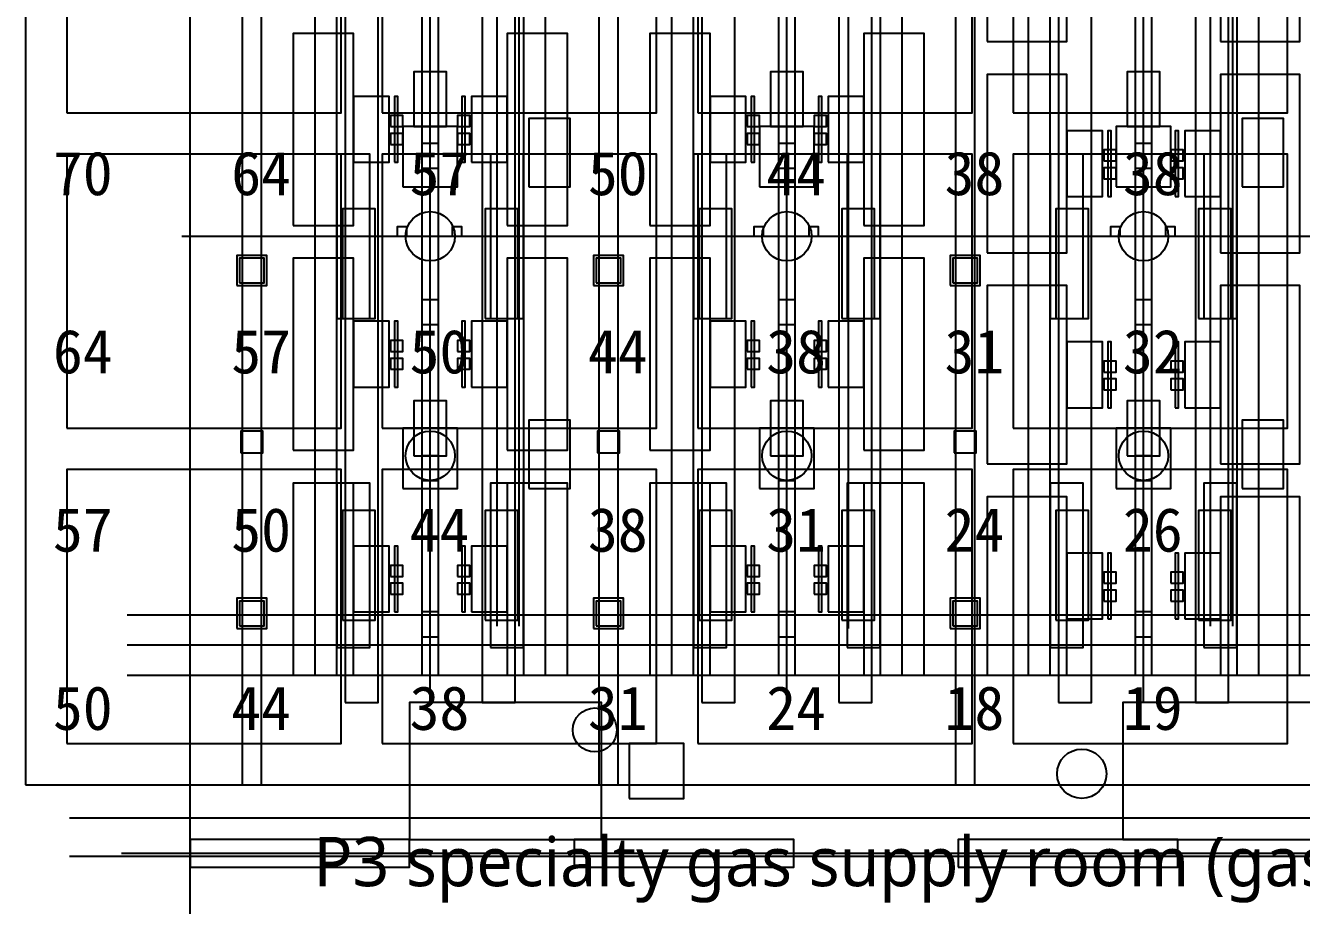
# Model space of a CAD drawing. Header units: metres. Extents: x -1640 to 1560, y -268 to 2338.
# Drawn here: x -280 to -233.49, y 1301.6 to 1333.69 of the extents above; entities that cross this region are included whole.
import ezdxf

# ---------------------------------------------------------------- set-up
doc = ezdxf.new("R2010")
doc.units = ezdxf.units.M
for name, color, linetype in [('1F_CHL', 4, 'Continuous'), ('1F_EHS_EXIT_DOOR_CONCEPT', 3, 'Continuous'), ('1F_EHS_GAS_DETECTOR', 6, 'Continuous'), ('1F_EHS_SAFETY_SHOWER_EYEWASH_CONCEPT', 3, 'Continuous'), ('1F_PUMP', 2, 'Continuous'), ('1F_SCR', 3, 'Continuous'), ('1F_STRUCT_COLUMN', 8, 'Continuous'), ('1F_ZONE', 3, 'Continuous'), ('2F_CSF_LATERAL_RACK_CONCEPT', 9, 'Continuous'), ('2F_EHS_EXIT_DOOR_CONCEPT', 3, 'Continuous'), ('2F_EHS_GAS_DETECTOR', 6, 'Continuous'), ('2F_RFG', 5, 'Continuous'), ('2F_STRUCT_COLUMN', 8, 'Continuous'), ('2F_VMB', 6, 'Continuous'), ('2F_ZONE', 3, 'Continuous'), ('3F_CLEANROOM_OVERHEAD_PIPE_DUCT_CONCEPT', 9, 'Continuous'), ('3F_CVD', 3, 'Continuous'), ('3F_DIFF', 4, 'Continuous'), ('3F_EHS_EGRESS_DIST_M', 2, 'Continuous'), ('3F_EHS_EXIT_DOOR_CONCEPT', 3, 'Continuous'), ('3F_FOUP', 5, 'Continuous'), ('3F_OHT', 9, 'Continuous'), ('3F_OHTV', 1, 'Continuous'), ('3F_STRUCT_COLUMN', 8, 'Continuous'), ('3F_TBAR', 6, 'Continuous'), ('3F_ZONE', 3, 'Continuous'), ('4F_DCC', 3, 'Continuous'), ('4F_FFU', 1, 'Continuous'), ('4F_STRUCT_PLENUM_TRUSS_CONCEPT', 9, 'Continuous'), ('4F_ZONE', 3, 'Continuous'), ('5F_CHL', 4, 'Continuous'), ('5F_EHS_EXIT_DOOR_CONCEPT', 3, 'Continuous'), ('5F_EHS_GAS_DETECTOR', 6, 'Continuous'), ('5F_EHS_SAFETY_SHOWER_EYEWASH_CONCEPT', 3, 'Continuous'), ('5F_PUMP', 2, 'Continuous'), ('5F_SCR', 3, 'Continuous'), ('5F_STRUCT_COLUMN', 8, 'Continuous'), ('5F_ZONE', 3, 'Continuous'), ('6F_CSF_LATERAL_RACK_CONCEPT', 9, 'Continuous'), ('6F_EHS_EXIT_DOOR_CONCEPT', 3, 'Continuous'), ('6F_EHS_GAS_DETECTOR', 6, 'Continuous'), ('6F_RFG', 5, 'Continuous'), ('6F_STRUCT_COLUMN', 8, 'Continuous'), ('6F_VMB', 6, 'Continuous'), ('6F_ZONE', 3, 'Continuous'), ('7F_CLEANROOM_OVERHEAD_PIPE_DUCT_CONCEPT', 9, 'Continuous'), ('7F_CVD', 3, 'Continuous'), ('7F_DIFF', 4, 'Continuous'), ('7F_EHS_EGRESS_DIST_M', 2, 'Continuous'), ('7F_EHS_EXIT_DOOR_CONCEPT', 3, 'Continuous'), ('7F_FOUP', 5, 'Continuous'), ('7F_OHT', 9, 'Continuous'), ('7F_OHTV', 1, 'Continuous'), ('7F_STRUCT_COLUMN', 8, 'Continuous'), ('7F_TBAR', 6, 'Continuous'), ('7F_ZONE', 3, 'Continuous'), ('8F_DCC', 3, 'Continuous'), ('8F_FFU', 1, 'Continuous'), ('8F_STRUCT_PLENUM_TRUSS_CONCEPT', 9, 'Continuous'), ('8F_ZONE', 3, 'Continuous'), ('EHS_GAS_SUPPLY', 3, 'Continuous'), ('EHS_PROCESS_EXHAUST', 1, 'Continuous'), ('EHS_TREATED_EXHAUST', 30, 'Continuous'), ('RF_RSC', 4, 'Continuous'), ('RF_STACK', 2, 'Continuous'), ('UTIL_CHW.R_CONCEPT', 2, 'Continuous'), ('UTIL_CHW.S_CONCEPT', 1, 'Continuous'), ('UTIL_ELEC.LV_CONCEPT', 2, 'Continuous'), ('UTIL_EXH.ACID_CONCEPT', 4, 'Continuous'), ('UTIL_EXH.ALK_CONCEPT', 5, 'Continuous'), ('UTIL_GAS.SPEC_CONCEPT', 3, 'Continuous'), ('UTIL_PCW.R_CONCEPT', 1, 'Continuous'), ('UTIL_PCW.S_CONCEPT', 6, 'Continuous'), ('UTIL_TEXT', 7, 'Continuous'), ('UTIL_WW.AA_CONCEPT', 3, 'Continuous'), ('UTIL_WW.F_CONCEPT', 2, 'Continuous'), ('UTIL_WW.ORG_CONCEPT', 4, 'Continuous')]:
    doc.layers.add(name, color=color, linetype=linetype)
doc.styles.add('KO', font='malgun.ttf')

msp = doc.modelspace()

# ---------------------------------------------------------------- linework, layer by layer
at = {"layer": '1F_CHL'}
for points in [[(-261.65, 1327.8), (-260.15, 1327.8), (-260.15, 1330.3), (-261.65, 1330.3)], [(-235.65, 1327.8), (-234.15, 1327.8), (-234.15, 1330.3), (-235.65, 1330.3)], [(-261.65, 1316.8), (-260.15, 1316.8), (-260.15, 1319.3), (-261.65, 1319.3)], [(-235.65, 1316.8), (-234.15, 1316.8), (-234.15, 1319.3), (-235.65, 1319.3)]]:
    msp.add_lwpolyline(points, close=True, dxfattribs=at)
at = {"layer": '1F_EHS_EXIT_DOOR_CONCEPT'}
msp.add_circle((-241.5, 1306.4), 0.9, dxfattribs=at)
at = {"layer": '1F_EHS_GAS_DETECTOR'}
for centre in [(-265.25, 1318), (-252.25, 1318), (-239.25, 1318)]:
    msp.add_circle(centre, 0.9, dxfattribs=at)
at = {"layer": '1F_EHS_SAFETY_SHOWER_EYEWASH_CONCEPT'}
msp.add_circle((-259.25, 1308), 0.8, dxfattribs=at)
at = {"layer": '1F_PUMP'}
for points in [[(-268.45, 1323), (-267.25, 1323), (-267.25, 1327), (-268.45, 1327)], [(-263.25, 1323), (-262.05, 1323), (-262.05, 1327), (-263.25, 1327)], [(-255.45, 1323), (-254.25, 1323), (-254.25, 1327), (-255.45, 1327)], [(-250.25, 1323), (-249.05, 1323), (-249.05, 1327), (-250.25, 1327)], [(-242.45, 1323), (-241.25, 1323), (-241.25, 1327), (-242.45, 1327)], [(-237.25, 1323), (-236.05, 1323), (-236.05, 1327), (-237.25, 1327)], [(-268.45, 1312), (-267.25, 1312), (-267.25, 1316), (-268.45, 1316)], [(-263.25, 1312), (-262.05, 1312), (-262.05, 1316), (-263.25, 1316)], [(-255.45, 1312), (-254.25, 1312), (-254.25, 1316), (-255.45, 1316)], [(-250.25, 1312), (-249.05, 1312), (-249.05, 1316), (-250.25, 1316)], [(-242.45, 1312), (-241.25, 1312), (-241.25, 1316), (-242.45, 1316)], [(-237.25, 1312), (-236.05, 1312), (-236.05, 1316), (-237.25, 1316)]]:
    msp.add_lwpolyline(points, close=True, dxfattribs=at)
at = {"layer": '1F_SCR'}
for points in [[(-266.25, 1327.8), (-264.25, 1327.8), (-264.25, 1330), (-266.25, 1330)], [(-253.25, 1327.8), (-251.25, 1327.8), (-251.25, 1330), (-253.25, 1330)], [(-240.25, 1327.8), (-238.25, 1327.8), (-238.25, 1330), (-240.25, 1330)], [(-266.25, 1316.8), (-264.25, 1316.8), (-264.25, 1319), (-266.25, 1319)], [(-253.25, 1316.8), (-251.25, 1316.8), (-251.25, 1319), (-253.25, 1319)], [(-240.25, 1316.8), (-238.25, 1316.8), (-238.25, 1319), (-240.25, 1319)]]:
    msp.add_lwpolyline(points, close=True, dxfattribs=at)
at = {"layer": '1F_STRUCT_COLUMN'}
for points in [[(-272.3, 1324.2), (-271.2, 1324.2), (-271.2, 1325.3), (-272.3, 1325.3)], [(-259.3, 1324.2), (-258.2, 1324.2), (-258.2, 1325.3), (-259.3, 1325.3)], [(-246.3, 1324.2), (-245.2, 1324.2), (-245.2, 1325.3), (-246.3, 1325.3)], [(-272.3, 1311.7), (-271.2, 1311.7), (-271.2, 1312.8), (-272.3, 1312.8)], [(-259.3, 1311.7), (-258.2, 1311.7), (-258.2, 1312.8), (-259.3, 1312.8)], [(-246.3, 1311.7), (-245.2, 1311.7), (-245.2, 1312.8), (-246.3, 1312.8)]]:
    msp.add_lwpolyline(points, close=True, dxfattribs=at)
at = {"layer": '1F_ZONE'}
msp.add_lwpolyline([(-280, 1306), (-3.5, 1306), (-3.5, 1464), (-280, 1464)], close=True, dxfattribs=at)
at = {"layer": '2F_CSF_LATERAL_RACK_CONCEPT'}
for points in [[(-269.45, 1310), (-268.65, 1310), (-268.65, 1460), (-269.45, 1460)], [(-261.85, 1310), (-261.05, 1310), (-261.05, 1460), (-261.85, 1460)], [(-256.45, 1310), (-255.65, 1310), (-255.65, 1460), (-256.45, 1460)], [(-248.85, 1310), (-248.05, 1310), (-248.05, 1460), (-248.85, 1460)], [(-243.45, 1310), (-242.65, 1310), (-242.65, 1460), (-243.45, 1460)], [(-235.85, 1310), (-235.05, 1310), (-235.05, 1460), (-235.85, 1460)]]:
    msp.add_lwpolyline(points, close=True, dxfattribs=at)
at = {"layer": '2F_EHS_EXIT_DOOR_CONCEPT'}
msp.add_circle((-241.5, 1306.4), 0.9, dxfattribs=at)
at = {"layer": '2F_EHS_GAS_DETECTOR'}
for centre in [(-265.25, 1326), (-252.25, 1326), (-239.25, 1326)]:
    msp.add_circle(centre, 0.9, dxfattribs=at)
at = {"layer": '2F_RFG'}
for points in [[(-268.65, 1323), (-267.45, 1323), (-267.45, 1329), (-268.65, 1329)], [(-263.05, 1323), (-261.85, 1323), (-261.85, 1329), (-263.05, 1329)], [(-255.65, 1323), (-254.45, 1323), (-254.45, 1329), (-255.65, 1329)], [(-250.05, 1323), (-248.85, 1323), (-248.85, 1329), (-250.05, 1329)], [(-242.65, 1323), (-241.45, 1323), (-241.45, 1329), (-242.65, 1329)], [(-237.05, 1323), (-235.85, 1323), (-235.85, 1329), (-237.05, 1329)], [(-268.65, 1311), (-267.45, 1311), (-267.45, 1317), (-268.65, 1317)], [(-263.05, 1311), (-261.85, 1311), (-261.85, 1317), (-263.05, 1317)], [(-255.65, 1311), (-254.45, 1311), (-254.45, 1317), (-255.65, 1317)], [(-250.05, 1311), (-248.85, 1311), (-248.85, 1317), (-250.05, 1317)], [(-242.65, 1311), (-241.45, 1311), (-241.45, 1317), (-242.65, 1317)], [(-237.05, 1311), (-235.85, 1311), (-235.85, 1317), (-237.05, 1317)]]:
    msp.add_lwpolyline(points, close=True, dxfattribs=at)
at = {"layer": '2F_STRUCT_COLUMN'}
for points in [[(-272.2, 1324.3), (-271.3, 1324.3), (-271.3, 1325.2), (-272.2, 1325.2)], [(-259.2, 1324.3), (-258.3, 1324.3), (-258.3, 1325.2), (-259.2, 1325.2)], [(-246.2, 1324.3), (-245.3, 1324.3), (-245.3, 1325.2), (-246.2, 1325.2)], [(-272.2, 1311.8), (-271.3, 1311.8), (-271.3, 1312.7), (-272.2, 1312.7)], [(-259.2, 1311.8), (-258.3, 1311.8), (-258.3, 1312.7), (-259.2, 1312.7)], [(-246.2, 1311.8), (-245.3, 1311.8), (-245.3, 1312.7), (-246.2, 1312.7)]]:
    msp.add_lwpolyline(points, close=True, dxfattribs=at)
at = {"layer": '2F_VMB'}
for points in [[(-265.85, 1330), (-264.65, 1330), (-264.65, 1332), (-265.85, 1332)], [(-252.85, 1330), (-251.65, 1330), (-251.65, 1332), (-252.85, 1332)], [(-239.85, 1330), (-238.65, 1330), (-238.65, 1332), (-239.85, 1332)], [(-265.85, 1318), (-264.65, 1318), (-264.65, 1320), (-265.85, 1320)], [(-252.85, 1318), (-251.65, 1318), (-251.65, 1320), (-252.85, 1320)], [(-239.85, 1318), (-238.65, 1318), (-238.65, 1320), (-239.85, 1320)]]:
    msp.add_lwpolyline(points, close=True, dxfattribs=at)
at = {"layer": '2F_ZONE'}
msp.add_lwpolyline([(-280, 1306), (-3.5, 1306), (-3.5, 1464), (-280, 1464)], close=True, dxfattribs=at)
at = {"layer": '3F_CLEANROOM_OVERHEAD_PIPE_DUCT_CONCEPT'}
for points in [[(-268.35, 1309), (-267.15, 1309), (-267.15, 1461), (-268.35, 1461)], [(-263.35, 1309), (-262.15, 1309), (-262.15, 1461), (-263.35, 1461)], [(-255.35, 1309), (-254.15, 1309), (-254.15, 1461), (-255.35, 1461)], [(-250.35, 1309), (-249.15, 1309), (-249.15, 1461), (-250.35, 1461)], [(-242.35, 1309), (-241.15, 1309), (-241.15, 1461), (-242.35, 1461)], [(-237.35, 1309), (-236.15, 1309), (-236.15, 1461), (-237.35, 1461)]]:
    msp.add_lwpolyline(points, close=True, dxfattribs=at)
at = {"layer": '3F_CVD'}
for points in [[(-244.95, 1333.1), (-242.05, 1333.1), (-242.05, 1339.6), (-244.95, 1339.6)], [(-236.45, 1333.1), (-233.55, 1333.1), (-233.55, 1339.6), (-236.45, 1339.6)], [(-244.95, 1325.4), (-242.05, 1325.4), (-242.05, 1331.9), (-244.95, 1331.9)], [(-236.45, 1325.4), (-233.55, 1325.4), (-233.55, 1331.9), (-236.45, 1331.9)], [(-242.05, 1327.45), (-240.75, 1327.45), (-240.75, 1329.85), (-242.05, 1329.85)], [(-237.75, 1327.45), (-236.45, 1327.45), (-236.45, 1329.85), (-237.75, 1329.85)], [(-244.95, 1317.7), (-242.05, 1317.7), (-242.05, 1324.2), (-244.95, 1324.2)], [(-236.45, 1317.7), (-233.55, 1317.7), (-233.55, 1324.2), (-236.45, 1324.2)], [(-242.05, 1319.75), (-240.75, 1319.75), (-240.75, 1322.15), (-242.05, 1322.15)], [(-237.75, 1319.75), (-236.45, 1319.75), (-236.45, 1322.15), (-237.75, 1322.15)], [(-244.95, 1310), (-242.05, 1310), (-242.05, 1316.5), (-244.95, 1316.5)], [(-236.45, 1310), (-233.55, 1310), (-233.55, 1316.5), (-236.45, 1316.5)], [(-242.05, 1312.05), (-240.75, 1312.05), (-240.75, 1314.45), (-242.05, 1314.45)], [(-237.75, 1312.05), (-236.45, 1312.05), (-236.45, 1314.45), (-237.75, 1314.45)]]:
    msp.add_lwpolyline(points, close=True, dxfattribs=at)
at = {"layer": '3F_DIFF'}
for points in [[(-270.25, 1326.4), (-268.05, 1326.4), (-268.05, 1333.4), (-270.25, 1333.4)], [(-262.45, 1326.4), (-260.25, 1326.4), (-260.25, 1333.4), (-262.45, 1333.4)], [(-257.25, 1326.4), (-255.05, 1326.4), (-255.05, 1333.4), (-257.25, 1333.4)], [(-249.45, 1326.4), (-247.25, 1326.4), (-247.25, 1333.4), (-249.45, 1333.4)], [(-268.05, 1328.7), (-266.75, 1328.7), (-266.75, 1331.1), (-268.05, 1331.1)], [(-263.75, 1328.7), (-262.45, 1328.7), (-262.45, 1331.1), (-263.75, 1331.1)], [(-255.05, 1328.7), (-253.75, 1328.7), (-253.75, 1331.1), (-255.05, 1331.1)], [(-250.75, 1328.7), (-249.45, 1328.7), (-249.45, 1331.1), (-250.75, 1331.1)], [(-270.25, 1318.2), (-268.05, 1318.2), (-268.05, 1325.2), (-270.25, 1325.2)], [(-262.45, 1318.2), (-260.25, 1318.2), (-260.25, 1325.2), (-262.45, 1325.2)], [(-257.25, 1318.2), (-255.05, 1318.2), (-255.05, 1325.2), (-257.25, 1325.2)], [(-249.45, 1318.2), (-247.25, 1318.2), (-247.25, 1325.2), (-249.45, 1325.2)], [(-268.05, 1320.5), (-266.75, 1320.5), (-266.75, 1322.9), (-268.05, 1322.9)], [(-263.75, 1320.5), (-262.45, 1320.5), (-262.45, 1322.9), (-263.75, 1322.9)], [(-255.05, 1320.5), (-253.75, 1320.5), (-253.75, 1322.9), (-255.05, 1322.9)], [(-250.75, 1320.5), (-249.45, 1320.5), (-249.45, 1322.9), (-250.75, 1322.9)], [(-270.25, 1310), (-268.05, 1310), (-268.05, 1317), (-270.25, 1317)], [(-262.45, 1310), (-260.25, 1310), (-260.25, 1317), (-262.45, 1317)], [(-257.25, 1310), (-255.05, 1310), (-255.05, 1317), (-257.25, 1317)], [(-249.45, 1310), (-247.25, 1310), (-247.25, 1317), (-249.45, 1317)], [(-268.05, 1312.3), (-266.75, 1312.3), (-266.75, 1314.7), (-268.05, 1314.7)], [(-263.75, 1312.3), (-262.45, 1312.3), (-262.45, 1314.7), (-263.75, 1314.7)], [(-255.05, 1312.3), (-253.75, 1312.3), (-253.75, 1314.7), (-255.05, 1314.7)], [(-250.75, 1312.3), (-249.45, 1312.3), (-249.45, 1314.7), (-250.75, 1314.7)]]:
    msp.add_lwpolyline(points, close=True, dxfattribs=at)
at = {"layer": '3F_EHS_EXIT_DOOR_CONCEPT'}
msp.add_circle((-241.5, 1306.4), 0.9, dxfattribs=at)
at = {"layer": '3F_FOUP'}
for points in [[(-266.7, 1330), (-266.25, 1330), (-266.25, 1330.4), (-266.7, 1330.4)], [(-264.25, 1330), (-263.8, 1330), (-263.8, 1330.4), (-264.25, 1330.4)], [(-253.7, 1330), (-253.25, 1330), (-253.25, 1330.4), (-253.7, 1330.4)], [(-251.25, 1330), (-250.8, 1330), (-250.8, 1330.4), (-251.25, 1330.4)], [(-266.7, 1329.35), (-266.25, 1329.35), (-266.25, 1329.75), (-266.7, 1329.75)], [(-264.25, 1329.35), (-263.8, 1329.35), (-263.8, 1329.75), (-264.25, 1329.75)], [(-253.7, 1329.35), (-253.25, 1329.35), (-253.25, 1329.75), (-253.7, 1329.75)], [(-251.25, 1329.35), (-250.8, 1329.35), (-250.8, 1329.75), (-251.25, 1329.75)], [(-240.7, 1328.75), (-240.25, 1328.75), (-240.25, 1329.15), (-240.7, 1329.15)], [(-238.25, 1328.75), (-237.8, 1328.75), (-237.8, 1329.15), (-238.25, 1329.15)], [(-240.7, 1328.1), (-240.25, 1328.1), (-240.25, 1328.5), (-240.7, 1328.5)], [(-238.25, 1328.1), (-237.8, 1328.1), (-237.8, 1328.5), (-238.25, 1328.5)], [(-266.7, 1321.8), (-266.25, 1321.8), (-266.25, 1322.2), (-266.7, 1322.2)], [(-264.25, 1321.8), (-263.8, 1321.8), (-263.8, 1322.2), (-264.25, 1322.2)], [(-253.7, 1321.8), (-253.25, 1321.8), (-253.25, 1322.2), (-253.7, 1322.2)], [(-251.25, 1321.8), (-250.8, 1321.8), (-250.8, 1322.2), (-251.25, 1322.2)], [(-266.7, 1321.15), (-266.25, 1321.15), (-266.25, 1321.55), (-266.7, 1321.55)], [(-264.25, 1321.15), (-263.8, 1321.15), (-263.8, 1321.55), (-264.25, 1321.55)], [(-253.7, 1321.15), (-253.25, 1321.15), (-253.25, 1321.55), (-253.7, 1321.55)], [(-251.25, 1321.15), (-250.8, 1321.15), (-250.8, 1321.55), (-251.25, 1321.55)], [(-240.7, 1321.05), (-240.25, 1321.05), (-240.25, 1321.45), (-240.7, 1321.45)], [(-238.25, 1321.05), (-237.8, 1321.05), (-237.8, 1321.45), (-238.25, 1321.45)], [(-240.7, 1320.4), (-240.25, 1320.4), (-240.25, 1320.8), (-240.7, 1320.8)], [(-238.25, 1320.4), (-237.8, 1320.4), (-237.8, 1320.8), (-238.25, 1320.8)], [(-266.7, 1313.6), (-266.25, 1313.6), (-266.25, 1314), (-266.7, 1314)], [(-264.25, 1313.6), (-263.8, 1313.6), (-263.8, 1314), (-264.25, 1314)], [(-253.7, 1313.6), (-253.25, 1313.6), (-253.25, 1314), (-253.7, 1314)], [(-251.25, 1313.6), (-250.8, 1313.6), (-250.8, 1314), (-251.25, 1314)], [(-240.7, 1313.35), (-240.25, 1313.35), (-240.25, 1313.75), (-240.7, 1313.75)], [(-238.25, 1313.35), (-237.8, 1313.35), (-237.8, 1313.75), (-238.25, 1313.75)], [(-266.7, 1312.95), (-266.25, 1312.95), (-266.25, 1313.35), (-266.7, 1313.35)], [(-264.25, 1312.95), (-263.8, 1312.95), (-263.8, 1313.35), (-264.25, 1313.35)], [(-253.7, 1312.95), (-253.25, 1312.95), (-253.25, 1313.35), (-253.7, 1313.35)], [(-251.25, 1312.95), (-250.8, 1312.95), (-250.8, 1313.35), (-251.25, 1313.35)], [(-240.7, 1312.7), (-240.25, 1312.7), (-240.25, 1313.1), (-240.7, 1313.1)], [(-238.25, 1312.7), (-237.8, 1312.7), (-237.8, 1313.1), (-238.25, 1313.1)]]:
    msp.add_lwpolyline(points, close=True, dxfattribs=at)
at = {"layer": '3F_OHT'}
for p, q in [((-265.25, 1309), (-265.25, 1381)), ((-252.25, 1309), (-252.25, 1381)), ((-239.25, 1309), (-239.25, 1381))]:
    msp.add_line(p, q, dxfattribs=at)
at = {"layer": '3F_OHTV'}
for points in [[(-265.55, 1328.48), (-264.95, 1328.48), (-264.95, 1329.38), (-265.55, 1329.38)], [(-252.55, 1328.48), (-251.95, 1328.48), (-251.95, 1329.38), (-252.55, 1329.38)], [(-239.55, 1328.48), (-238.95, 1328.48), (-238.95, 1329.38), (-239.55, 1329.38)], [(-265.55, 1322.78), (-264.95, 1322.78), (-264.95, 1323.68), (-265.55, 1323.68)], [(-252.55, 1322.78), (-251.95, 1322.78), (-251.95, 1323.68), (-252.55, 1323.68)], [(-239.55, 1322.78), (-238.95, 1322.78), (-238.95, 1323.68), (-239.55, 1323.68)], [(-265.55, 1317.09), (-264.95, 1317.09), (-264.95, 1317.99), (-265.55, 1317.99)], [(-252.55, 1317.09), (-251.95, 1317.09), (-251.95, 1317.99), (-252.55, 1317.99)], [(-239.55, 1317.09), (-238.95, 1317.09), (-238.95, 1317.99), (-239.55, 1317.99)], [(-265.55, 1311.4), (-264.95, 1311.4), (-264.95, 1312.3), (-265.55, 1312.3)], [(-252.55, 1311.4), (-251.95, 1311.4), (-251.95, 1312.3), (-252.55, 1312.3)], [(-239.55, 1311.4), (-238.95, 1311.4), (-238.95, 1312.3), (-239.55, 1312.3)]]:
    msp.add_lwpolyline(points, close=True, dxfattribs=at)
at = {"layer": '3F_STRUCT_COLUMN'}
for points in [[(-272.15, 1318.1), (-271.35, 1318.1), (-271.35, 1318.9), (-272.15, 1318.9)], [(-259.15, 1318.1), (-258.35, 1318.1), (-258.35, 1318.9), (-259.15, 1318.9)], [(-246.15, 1318.1), (-245.35, 1318.1), (-245.35, 1318.9), (-246.15, 1318.9)]]:
    msp.add_lwpolyline(points, close=True, dxfattribs=at)
at = {"layer": '3F_TBAR'}
for points in [[(-266.55, 1328.7), (-266.43, 1328.7), (-266.43, 1331.1), (-266.55, 1331.1)], [(-264.1, 1328.7), (-263.98, 1328.7), (-263.98, 1331.1), (-264.1, 1331.1)], [(-253.55, 1328.7), (-253.43, 1328.7), (-253.43, 1331.1), (-253.55, 1331.1)], [(-251.1, 1328.7), (-250.98, 1328.7), (-250.98, 1331.1), (-251.1, 1331.1)], [(-240.55, 1327.45), (-240.43, 1327.45), (-240.43, 1329.85), (-240.55, 1329.85)], [(-238.1, 1327.45), (-237.98, 1327.45), (-237.98, 1329.85), (-238.1, 1329.85)], [(-266.55, 1320.5), (-266.43, 1320.5), (-266.43, 1322.9), (-266.55, 1322.9)], [(-264.1, 1320.5), (-263.98, 1320.5), (-263.98, 1322.9), (-264.1, 1322.9)], [(-253.55, 1320.5), (-253.43, 1320.5), (-253.43, 1322.9), (-253.55, 1322.9)], [(-251.1, 1320.5), (-250.98, 1320.5), (-250.98, 1322.9), (-251.1, 1322.9)], [(-240.55, 1319.75), (-240.43, 1319.75), (-240.43, 1322.15), (-240.55, 1322.15)], [(-238.1, 1319.75), (-237.98, 1319.75), (-237.98, 1322.15), (-238.1, 1322.15)], [(-266.55, 1312.3), (-266.43, 1312.3), (-266.43, 1314.7), (-266.55, 1314.7)], [(-264.1, 1312.3), (-263.98, 1312.3), (-263.98, 1314.7), (-264.1, 1314.7)], [(-253.55, 1312.3), (-253.43, 1312.3), (-253.43, 1314.7), (-253.55, 1314.7)], [(-251.1, 1312.3), (-250.98, 1312.3), (-250.98, 1314.7), (-251.1, 1314.7)], [(-240.55, 1312.05), (-240.43, 1312.05), (-240.43, 1314.45), (-240.55, 1314.45)], [(-238.1, 1312.05), (-237.98, 1312.05), (-237.98, 1314.45), (-238.1, 1314.45)]]:
    msp.add_lwpolyline(points, close=True, dxfattribs=at)
at = {"layer": '3F_ZONE'}
msp.add_lwpolyline([(-280, 1306), (-3.5, 1306), (-3.5, 1464), (-280, 1464)], close=True, dxfattribs=at)
at = {"layer": '4F_DCC'}
for points in [[(-274, 1303), (-266, 1303), (-266, 1304), (-274, 1304)], [(-260, 1303), (-252, 1303), (-252, 1304), (-260, 1304)], [(-246, 1303), (-238, 1303), (-238, 1304), (-246, 1304)]]:
    msp.add_lwpolyline(points, close=True, dxfattribs=at)
at = {"layer": '4F_FFU'}
for points in [[(-278.5, 1330.5), (-268.5, 1330.5), (-268.5, 1340.5), (-278.5, 1340.5)], [(-267, 1330.5), (-257, 1330.5), (-257, 1340.5), (-267, 1340.5)], [(-255.5, 1330.5), (-245.5, 1330.5), (-245.5, 1340.5), (-255.5, 1340.5)], [(-244, 1330.5), (-234, 1330.5), (-234, 1340.5), (-244, 1340.5)], [(-278.5, 1319), (-268.5, 1319), (-268.5, 1329), (-278.5, 1329)], [(-267, 1319), (-257, 1319), (-257, 1329), (-267, 1329)], [(-255.5, 1319), (-245.5, 1319), (-245.5, 1329), (-255.5, 1329)], [(-244, 1319), (-234, 1319), (-234, 1329), (-244, 1329)], [(-278.5, 1307.5), (-268.5, 1307.5), (-268.5, 1317.5), (-278.5, 1317.5)], [(-267, 1307.5), (-257, 1307.5), (-257, 1317.5), (-267, 1317.5)], [(-255.5, 1307.5), (-245.5, 1307.5), (-245.5, 1317.5), (-255.5, 1317.5)], [(-244, 1307.5), (-234, 1307.5), (-234, 1317.5), (-244, 1317.5)]]:
    msp.add_lwpolyline(points, close=True, dxfattribs=at)
at = {"layer": '4F_STRUCT_PLENUM_TRUSS_CONCEPT'}
for points in [[(-272.1, 1306), (-271.4, 1306), (-271.4, 1464), (-272.1, 1464)], [(-259.1, 1306), (-258.4, 1306), (-258.4, 1464), (-259.1, 1464)], [(-246.1, 1306), (-245.4, 1306), (-245.4, 1464), (-246.1, 1464)]]:
    msp.add_lwpolyline(points, close=True, dxfattribs=at)
at = {"layer": '4F_ZONE'}
msp.add_lwpolyline([(-280, 1306), (-3.5, 1306), (-3.5, 1464), (-280, 1464)], close=True, dxfattribs=at)
at = {"layer": '5F_CHL'}
for points in [[(-261.65, 1327.8), (-260.15, 1327.8), (-260.15, 1330.3), (-261.65, 1330.3)], [(-235.65, 1327.8), (-234.15, 1327.8), (-234.15, 1330.3), (-235.65, 1330.3)], [(-261.65, 1316.8), (-260.15, 1316.8), (-260.15, 1319.3), (-261.65, 1319.3)], [(-235.65, 1316.8), (-234.15, 1316.8), (-234.15, 1319.3), (-235.65, 1319.3)]]:
    msp.add_lwpolyline(points, close=True, dxfattribs=at)
at = {"layer": '5F_EHS_EXIT_DOOR_CONCEPT'}
msp.add_circle((-241.5, 1306.4), 0.9, dxfattribs=at)
at = {"layer": '5F_EHS_GAS_DETECTOR'}
for centre in [(-265.25, 1318), (-252.25, 1318), (-239.25, 1318)]:
    msp.add_circle(centre, 0.9, dxfattribs=at)
at = {"layer": '5F_EHS_SAFETY_SHOWER_EYEWASH_CONCEPT'}
msp.add_circle((-259.25, 1308), 0.8, dxfattribs=at)
at = {"layer": '5F_PUMP'}
for points in [[(-268.45, 1323), (-267.25, 1323), (-267.25, 1327), (-268.45, 1327)], [(-263.25, 1323), (-262.05, 1323), (-262.05, 1327), (-263.25, 1327)], [(-255.45, 1323), (-254.25, 1323), (-254.25, 1327), (-255.45, 1327)], [(-250.25, 1323), (-249.05, 1323), (-249.05, 1327), (-250.25, 1327)], [(-242.45, 1323), (-241.25, 1323), (-241.25, 1327), (-242.45, 1327)], [(-237.25, 1323), (-236.05, 1323), (-236.05, 1327), (-237.25, 1327)], [(-268.45, 1312), (-267.25, 1312), (-267.25, 1316), (-268.45, 1316)], [(-263.25, 1312), (-262.05, 1312), (-262.05, 1316), (-263.25, 1316)], [(-255.45, 1312), (-254.25, 1312), (-254.25, 1316), (-255.45, 1316)], [(-250.25, 1312), (-249.05, 1312), (-249.05, 1316), (-250.25, 1316)], [(-242.45, 1312), (-241.25, 1312), (-241.25, 1316), (-242.45, 1316)], [(-237.25, 1312), (-236.05, 1312), (-236.05, 1316), (-237.25, 1316)]]:
    msp.add_lwpolyline(points, close=True, dxfattribs=at)
at = {"layer": '5F_SCR'}
for points in [[(-266.25, 1327.8), (-264.25, 1327.8), (-264.25, 1330), (-266.25, 1330)], [(-253.25, 1327.8), (-251.25, 1327.8), (-251.25, 1330), (-253.25, 1330)], [(-240.25, 1327.8), (-238.25, 1327.8), (-238.25, 1330), (-240.25, 1330)], [(-266.25, 1316.8), (-264.25, 1316.8), (-264.25, 1319), (-266.25, 1319)], [(-253.25, 1316.8), (-251.25, 1316.8), (-251.25, 1319), (-253.25, 1319)], [(-240.25, 1316.8), (-238.25, 1316.8), (-238.25, 1319), (-240.25, 1319)]]:
    msp.add_lwpolyline(points, close=True, dxfattribs=at)
at = {"layer": '5F_STRUCT_COLUMN'}
for points in [[(-272.3, 1324.2), (-271.2, 1324.2), (-271.2, 1325.3), (-272.3, 1325.3)], [(-259.3, 1324.2), (-258.2, 1324.2), (-258.2, 1325.3), (-259.3, 1325.3)], [(-246.3, 1324.2), (-245.2, 1324.2), (-245.2, 1325.3), (-246.3, 1325.3)], [(-272.3, 1311.7), (-271.2, 1311.7), (-271.2, 1312.8), (-272.3, 1312.8)], [(-259.3, 1311.7), (-258.2, 1311.7), (-258.2, 1312.8), (-259.3, 1312.8)], [(-246.3, 1311.7), (-245.2, 1311.7), (-245.2, 1312.8), (-246.3, 1312.8)]]:
    msp.add_lwpolyline(points, close=True, dxfattribs=at)
at = {"layer": '5F_ZONE'}
msp.add_lwpolyline([(-280, 1306), (-3.5, 1306), (-3.5, 1464), (-280, 1464)], close=True, dxfattribs=at)
at = {"layer": '6F_CSF_LATERAL_RACK_CONCEPT'}
for points in [[(-269.45, 1310), (-268.65, 1310), (-268.65, 1460), (-269.45, 1460)], [(-261.85, 1310), (-261.05, 1310), (-261.05, 1460), (-261.85, 1460)], [(-256.45, 1310), (-255.65, 1310), (-255.65, 1460), (-256.45, 1460)], [(-248.85, 1310), (-248.05, 1310), (-248.05, 1460), (-248.85, 1460)], [(-243.45, 1310), (-242.65, 1310), (-242.65, 1460), (-243.45, 1460)], [(-235.85, 1310), (-235.05, 1310), (-235.05, 1460), (-235.85, 1460)]]:
    msp.add_lwpolyline(points, close=True, dxfattribs=at)
at = {"layer": '6F_EHS_EXIT_DOOR_CONCEPT'}
msp.add_circle((-241.5, 1306.4), 0.9, dxfattribs=at)
at = {"layer": '6F_EHS_GAS_DETECTOR'}
for centre in [(-265.25, 1326), (-252.25, 1326), (-239.25, 1326)]:
    msp.add_circle(centre, 0.9, dxfattribs=at)
at = {"layer": '6F_RFG'}
for points in [[(-268.65, 1323), (-267.45, 1323), (-267.45, 1329), (-268.65, 1329)], [(-263.05, 1323), (-261.85, 1323), (-261.85, 1329), (-263.05, 1329)], [(-255.65, 1323), (-254.45, 1323), (-254.45, 1329), (-255.65, 1329)], [(-250.05, 1323), (-248.85, 1323), (-248.85, 1329), (-250.05, 1329)], [(-242.65, 1323), (-241.45, 1323), (-241.45, 1329), (-242.65, 1329)], [(-237.05, 1323), (-235.85, 1323), (-235.85, 1329), (-237.05, 1329)], [(-268.65, 1311), (-267.45, 1311), (-267.45, 1317), (-268.65, 1317)], [(-263.05, 1311), (-261.85, 1311), (-261.85, 1317), (-263.05, 1317)], [(-255.65, 1311), (-254.45, 1311), (-254.45, 1317), (-255.65, 1317)], [(-250.05, 1311), (-248.85, 1311), (-248.85, 1317), (-250.05, 1317)], [(-242.65, 1311), (-241.45, 1311), (-241.45, 1317), (-242.65, 1317)], [(-237.05, 1311), (-235.85, 1311), (-235.85, 1317), (-237.05, 1317)]]:
    msp.add_lwpolyline(points, close=True, dxfattribs=at)
at = {"layer": '6F_STRUCT_COLUMN'}
for points in [[(-272.2, 1324.3), (-271.3, 1324.3), (-271.3, 1325.2), (-272.2, 1325.2)], [(-259.2, 1324.3), (-258.3, 1324.3), (-258.3, 1325.2), (-259.2, 1325.2)], [(-246.2, 1324.3), (-245.3, 1324.3), (-245.3, 1325.2), (-246.2, 1325.2)], [(-272.2, 1311.8), (-271.3, 1311.8), (-271.3, 1312.7), (-272.2, 1312.7)], [(-259.2, 1311.8), (-258.3, 1311.8), (-258.3, 1312.7), (-259.2, 1312.7)], [(-246.2, 1311.8), (-245.3, 1311.8), (-245.3, 1312.7), (-246.2, 1312.7)]]:
    msp.add_lwpolyline(points, close=True, dxfattribs=at)
at = {"layer": '6F_VMB'}
for points in [[(-265.85, 1330), (-264.65, 1330), (-264.65, 1332), (-265.85, 1332)], [(-252.85, 1330), (-251.65, 1330), (-251.65, 1332), (-252.85, 1332)], [(-239.85, 1330), (-238.65, 1330), (-238.65, 1332), (-239.85, 1332)], [(-265.85, 1318), (-264.65, 1318), (-264.65, 1320), (-265.85, 1320)], [(-252.85, 1318), (-251.65, 1318), (-251.65, 1320), (-252.85, 1320)], [(-239.85, 1318), (-238.65, 1318), (-238.65, 1320), (-239.85, 1320)]]:
    msp.add_lwpolyline(points, close=True, dxfattribs=at)
at = {"layer": '6F_ZONE'}
msp.add_lwpolyline([(-280, 1306), (-3.5, 1306), (-3.5, 1464), (-280, 1464)], close=True, dxfattribs=at)
at = {"layer": '7F_CLEANROOM_OVERHEAD_PIPE_DUCT_CONCEPT'}
for points in [[(-268.35, 1309), (-267.15, 1309), (-267.15, 1461), (-268.35, 1461)], [(-263.35, 1309), (-262.15, 1309), (-262.15, 1461), (-263.35, 1461)], [(-255.35, 1309), (-254.15, 1309), (-254.15, 1461), (-255.35, 1461)], [(-250.35, 1309), (-249.15, 1309), (-249.15, 1461), (-250.35, 1461)], [(-242.35, 1309), (-241.15, 1309), (-241.15, 1461), (-242.35, 1461)], [(-237.35, 1309), (-236.15, 1309), (-236.15, 1461), (-237.35, 1461)]]:
    msp.add_lwpolyline(points, close=True, dxfattribs=at)
at = {"layer": '7F_CVD'}
for points in [[(-244.95, 1333.1), (-242.05, 1333.1), (-242.05, 1339.6), (-244.95, 1339.6)], [(-236.45, 1333.1), (-233.55, 1333.1), (-233.55, 1339.6), (-236.45, 1339.6)], [(-244.95, 1325.4), (-242.05, 1325.4), (-242.05, 1331.9), (-244.95, 1331.9)], [(-236.45, 1325.4), (-233.55, 1325.4), (-233.55, 1331.9), (-236.45, 1331.9)], [(-242.05, 1327.45), (-240.75, 1327.45), (-240.75, 1329.85), (-242.05, 1329.85)], [(-237.75, 1327.45), (-236.45, 1327.45), (-236.45, 1329.85), (-237.75, 1329.85)], [(-244.95, 1317.7), (-242.05, 1317.7), (-242.05, 1324.2), (-244.95, 1324.2)], [(-236.45, 1317.7), (-233.55, 1317.7), (-233.55, 1324.2), (-236.45, 1324.2)], [(-242.05, 1319.75), (-240.75, 1319.75), (-240.75, 1322.15), (-242.05, 1322.15)], [(-237.75, 1319.75), (-236.45, 1319.75), (-236.45, 1322.15), (-237.75, 1322.15)], [(-244.95, 1310), (-242.05, 1310), (-242.05, 1316.5), (-244.95, 1316.5)], [(-236.45, 1310), (-233.55, 1310), (-233.55, 1316.5), (-236.45, 1316.5)], [(-242.05, 1312.05), (-240.75, 1312.05), (-240.75, 1314.45), (-242.05, 1314.45)], [(-237.75, 1312.05), (-236.45, 1312.05), (-236.45, 1314.45), (-237.75, 1314.45)]]:
    msp.add_lwpolyline(points, close=True, dxfattribs=at)
at = {"layer": '7F_DIFF'}
for points in [[(-270.25, 1326.4), (-268.05, 1326.4), (-268.05, 1333.4), (-270.25, 1333.4)], [(-262.45, 1326.4), (-260.25, 1326.4), (-260.25, 1333.4), (-262.45, 1333.4)], [(-257.25, 1326.4), (-255.05, 1326.4), (-255.05, 1333.4), (-257.25, 1333.4)], [(-249.45, 1326.4), (-247.25, 1326.4), (-247.25, 1333.4), (-249.45, 1333.4)], [(-268.05, 1328.7), (-266.75, 1328.7), (-266.75, 1331.1), (-268.05, 1331.1)], [(-263.75, 1328.7), (-262.45, 1328.7), (-262.45, 1331.1), (-263.75, 1331.1)], [(-255.05, 1328.7), (-253.75, 1328.7), (-253.75, 1331.1), (-255.05, 1331.1)], [(-250.75, 1328.7), (-249.45, 1328.7), (-249.45, 1331.1), (-250.75, 1331.1)], [(-270.25, 1318.2), (-268.05, 1318.2), (-268.05, 1325.2), (-270.25, 1325.2)], [(-262.45, 1318.2), (-260.25, 1318.2), (-260.25, 1325.2), (-262.45, 1325.2)], [(-257.25, 1318.2), (-255.05, 1318.2), (-255.05, 1325.2), (-257.25, 1325.2)], [(-249.45, 1318.2), (-247.25, 1318.2), (-247.25, 1325.2), (-249.45, 1325.2)], [(-268.05, 1320.5), (-266.75, 1320.5), (-266.75, 1322.9), (-268.05, 1322.9)], [(-263.75, 1320.5), (-262.45, 1320.5), (-262.45, 1322.9), (-263.75, 1322.9)], [(-255.05, 1320.5), (-253.75, 1320.5), (-253.75, 1322.9), (-255.05, 1322.9)], [(-250.75, 1320.5), (-249.45, 1320.5), (-249.45, 1322.9), (-250.75, 1322.9)], [(-270.25, 1310), (-268.05, 1310), (-268.05, 1317), (-270.25, 1317)], [(-262.45, 1310), (-260.25, 1310), (-260.25, 1317), (-262.45, 1317)], [(-257.25, 1310), (-255.05, 1310), (-255.05, 1317), (-257.25, 1317)], [(-249.45, 1310), (-247.25, 1310), (-247.25, 1317), (-249.45, 1317)], [(-268.05, 1312.3), (-266.75, 1312.3), (-266.75, 1314.7), (-268.05, 1314.7)], [(-263.75, 1312.3), (-262.45, 1312.3), (-262.45, 1314.7), (-263.75, 1314.7)], [(-255.05, 1312.3), (-253.75, 1312.3), (-253.75, 1314.7), (-255.05, 1314.7)], [(-250.75, 1312.3), (-249.45, 1312.3), (-249.45, 1314.7), (-250.75, 1314.7)]]:
    msp.add_lwpolyline(points, close=True, dxfattribs=at)
at = {"layer": '7F_EHS_EXIT_DOOR_CONCEPT'}
msp.add_circle((-241.5, 1306.4), 0.9, dxfattribs=at)
at = {"layer": '7F_FOUP'}
for points in [[(-266.7, 1330), (-266.25, 1330), (-266.25, 1330.4), (-266.7, 1330.4)], [(-264.25, 1330), (-263.8, 1330), (-263.8, 1330.4), (-264.25, 1330.4)], [(-253.7, 1330), (-253.25, 1330), (-253.25, 1330.4), (-253.7, 1330.4)], [(-251.25, 1330), (-250.8, 1330), (-250.8, 1330.4), (-251.25, 1330.4)], [(-266.7, 1329.35), (-266.25, 1329.35), (-266.25, 1329.75), (-266.7, 1329.75)], [(-264.25, 1329.35), (-263.8, 1329.35), (-263.8, 1329.75), (-264.25, 1329.75)], [(-253.7, 1329.35), (-253.25, 1329.35), (-253.25, 1329.75), (-253.7, 1329.75)], [(-251.25, 1329.35), (-250.8, 1329.35), (-250.8, 1329.75), (-251.25, 1329.75)], [(-240.7, 1328.75), (-240.25, 1328.75), (-240.25, 1329.15), (-240.7, 1329.15)], [(-238.25, 1328.75), (-237.8, 1328.75), (-237.8, 1329.15), (-238.25, 1329.15)], [(-240.7, 1328.1), (-240.25, 1328.1), (-240.25, 1328.5), (-240.7, 1328.5)], [(-238.25, 1328.1), (-237.8, 1328.1), (-237.8, 1328.5), (-238.25, 1328.5)], [(-266.7, 1321.8), (-266.25, 1321.8), (-266.25, 1322.2), (-266.7, 1322.2)], [(-264.25, 1321.8), (-263.8, 1321.8), (-263.8, 1322.2), (-264.25, 1322.2)], [(-253.7, 1321.8), (-253.25, 1321.8), (-253.25, 1322.2), (-253.7, 1322.2)], [(-251.25, 1321.8), (-250.8, 1321.8), (-250.8, 1322.2), (-251.25, 1322.2)], [(-266.7, 1321.15), (-266.25, 1321.15), (-266.25, 1321.55), (-266.7, 1321.55)], [(-264.25, 1321.15), (-263.8, 1321.15), (-263.8, 1321.55), (-264.25, 1321.55)], [(-253.7, 1321.15), (-253.25, 1321.15), (-253.25, 1321.55), (-253.7, 1321.55)], [(-251.25, 1321.15), (-250.8, 1321.15), (-250.8, 1321.55), (-251.25, 1321.55)], [(-240.7, 1321.05), (-240.25, 1321.05), (-240.25, 1321.45), (-240.7, 1321.45)], [(-238.25, 1321.05), (-237.8, 1321.05), (-237.8, 1321.45), (-238.25, 1321.45)], [(-240.7, 1320.4), (-240.25, 1320.4), (-240.25, 1320.8), (-240.7, 1320.8)], [(-238.25, 1320.4), (-237.8, 1320.4), (-237.8, 1320.8), (-238.25, 1320.8)], [(-266.7, 1313.6), (-266.25, 1313.6), (-266.25, 1314), (-266.7, 1314)], [(-264.25, 1313.6), (-263.8, 1313.6), (-263.8, 1314), (-264.25, 1314)], [(-253.7, 1313.6), (-253.25, 1313.6), (-253.25, 1314), (-253.7, 1314)], [(-251.25, 1313.6), (-250.8, 1313.6), (-250.8, 1314), (-251.25, 1314)], [(-240.7, 1313.35), (-240.25, 1313.35), (-240.25, 1313.75), (-240.7, 1313.75)], [(-238.25, 1313.35), (-237.8, 1313.35), (-237.8, 1313.75), (-238.25, 1313.75)], [(-266.7, 1312.95), (-266.25, 1312.95), (-266.25, 1313.35), (-266.7, 1313.35)], [(-264.25, 1312.95), (-263.8, 1312.95), (-263.8, 1313.35), (-264.25, 1313.35)], [(-253.7, 1312.95), (-253.25, 1312.95), (-253.25, 1313.35), (-253.7, 1313.35)], [(-251.25, 1312.95), (-250.8, 1312.95), (-250.8, 1313.35), (-251.25, 1313.35)], [(-240.7, 1312.7), (-240.25, 1312.7), (-240.25, 1313.1), (-240.7, 1313.1)], [(-238.25, 1312.7), (-237.8, 1312.7), (-237.8, 1313.1), (-238.25, 1313.1)]]:
    msp.add_lwpolyline(points, close=True, dxfattribs=at)
at = {"layer": '7F_OHT'}
for p, q in [((-265.25, 1309), (-265.25, 1381)), ((-252.25, 1309), (-252.25, 1381)), ((-239.25, 1309), (-239.25, 1381))]:
    msp.add_line(p, q, dxfattribs=at)
at = {"layer": '7F_OHTV'}
for points in [[(-265.55, 1328.48), (-264.95, 1328.48), (-264.95, 1329.38), (-265.55, 1329.38)], [(-252.55, 1328.48), (-251.95, 1328.48), (-251.95, 1329.38), (-252.55, 1329.38)], [(-239.55, 1328.48), (-238.95, 1328.48), (-238.95, 1329.38), (-239.55, 1329.38)], [(-265.55, 1322.78), (-264.95, 1322.78), (-264.95, 1323.68), (-265.55, 1323.68)], [(-252.55, 1322.78), (-251.95, 1322.78), (-251.95, 1323.68), (-252.55, 1323.68)], [(-239.55, 1322.78), (-238.95, 1322.78), (-238.95, 1323.68), (-239.55, 1323.68)], [(-265.55, 1317.09), (-264.95, 1317.09), (-264.95, 1317.99), (-265.55, 1317.99)], [(-252.55, 1317.09), (-251.95, 1317.09), (-251.95, 1317.99), (-252.55, 1317.99)], [(-239.55, 1317.09), (-238.95, 1317.09), (-238.95, 1317.99), (-239.55, 1317.99)], [(-265.55, 1311.4), (-264.95, 1311.4), (-264.95, 1312.3), (-265.55, 1312.3)], [(-252.55, 1311.4), (-251.95, 1311.4), (-251.95, 1312.3), (-252.55, 1312.3)], [(-239.55, 1311.4), (-238.95, 1311.4), (-238.95, 1312.3), (-239.55, 1312.3)]]:
    msp.add_lwpolyline(points, close=True, dxfattribs=at)
at = {"layer": '7F_STRUCT_COLUMN'}
for points in [[(-272.15, 1318.1), (-271.35, 1318.1), (-271.35, 1318.9), (-272.15, 1318.9)], [(-259.15, 1318.1), (-258.35, 1318.1), (-258.35, 1318.9), (-259.15, 1318.9)], [(-246.15, 1318.1), (-245.35, 1318.1), (-245.35, 1318.9), (-246.15, 1318.9)]]:
    msp.add_lwpolyline(points, close=True, dxfattribs=at)
at = {"layer": '7F_TBAR'}
for points in [[(-266.55, 1328.7), (-266.43, 1328.7), (-266.43, 1331.1), (-266.55, 1331.1)], [(-264.1, 1328.7), (-263.98, 1328.7), (-263.98, 1331.1), (-264.1, 1331.1)], [(-253.55, 1328.7), (-253.43, 1328.7), (-253.43, 1331.1), (-253.55, 1331.1)], [(-251.1, 1328.7), (-250.98, 1328.7), (-250.98, 1331.1), (-251.1, 1331.1)], [(-240.55, 1327.45), (-240.43, 1327.45), (-240.43, 1329.85), (-240.55, 1329.85)], [(-238.1, 1327.45), (-237.98, 1327.45), (-237.98, 1329.85), (-238.1, 1329.85)], [(-266.55, 1320.5), (-266.43, 1320.5), (-266.43, 1322.9), (-266.55, 1322.9)], [(-264.1, 1320.5), (-263.98, 1320.5), (-263.98, 1322.9), (-264.1, 1322.9)], [(-253.55, 1320.5), (-253.43, 1320.5), (-253.43, 1322.9), (-253.55, 1322.9)], [(-251.1, 1320.5), (-250.98, 1320.5), (-250.98, 1322.9), (-251.1, 1322.9)], [(-240.55, 1319.75), (-240.43, 1319.75), (-240.43, 1322.15), (-240.55, 1322.15)], [(-238.1, 1319.75), (-237.98, 1319.75), (-237.98, 1322.15), (-238.1, 1322.15)], [(-266.55, 1312.3), (-266.43, 1312.3), (-266.43, 1314.7), (-266.55, 1314.7)], [(-264.1, 1312.3), (-263.98, 1312.3), (-263.98, 1314.7), (-264.1, 1314.7)], [(-253.55, 1312.3), (-253.43, 1312.3), (-253.43, 1314.7), (-253.55, 1314.7)], [(-251.1, 1312.3), (-250.98, 1312.3), (-250.98, 1314.7), (-251.1, 1314.7)], [(-240.55, 1312.05), (-240.43, 1312.05), (-240.43, 1314.45), (-240.55, 1314.45)], [(-238.1, 1312.05), (-237.98, 1312.05), (-237.98, 1314.45), (-238.1, 1314.45)]]:
    msp.add_lwpolyline(points, close=True, dxfattribs=at)
at = {"layer": '7F_ZONE'}
msp.add_lwpolyline([(-280, 1306), (-3.5, 1306), (-3.5, 1464), (-280, 1464)], close=True, dxfattribs=at)
at = {"layer": '8F_DCC'}
for points in [[(-274, 1303), (-266, 1303), (-266, 1304), (-274, 1304)], [(-260, 1303), (-252, 1303), (-252, 1304), (-260, 1304)], [(-246, 1303), (-238, 1303), (-238, 1304), (-246, 1304)]]:
    msp.add_lwpolyline(points, close=True, dxfattribs=at)
at = {"layer": '8F_FFU'}
for points in [[(-278.5, 1330.5), (-268.5, 1330.5), (-268.5, 1340.5), (-278.5, 1340.5)], [(-267, 1330.5), (-257, 1330.5), (-257, 1340.5), (-267, 1340.5)], [(-255.5, 1330.5), (-245.5, 1330.5), (-245.5, 1340.5), (-255.5, 1340.5)], [(-244, 1330.5), (-234, 1330.5), (-234, 1340.5), (-244, 1340.5)], [(-278.5, 1319), (-268.5, 1319), (-268.5, 1329), (-278.5, 1329)], [(-267, 1319), (-257, 1319), (-257, 1329), (-267, 1329)], [(-255.5, 1319), (-245.5, 1319), (-245.5, 1329), (-255.5, 1329)], [(-244, 1319), (-234, 1319), (-234, 1329), (-244, 1329)], [(-278.5, 1307.5), (-268.5, 1307.5), (-268.5, 1317.5), (-278.5, 1317.5)], [(-267, 1307.5), (-257, 1307.5), (-257, 1317.5), (-267, 1317.5)], [(-255.5, 1307.5), (-245.5, 1307.5), (-245.5, 1317.5), (-255.5, 1317.5)], [(-244, 1307.5), (-234, 1307.5), (-234, 1317.5), (-244, 1317.5)]]:
    msp.add_lwpolyline(points, close=True, dxfattribs=at)
at = {"layer": '8F_STRUCT_PLENUM_TRUSS_CONCEPT'}
for points in [[(-272.1, 1306), (-271.4, 1306), (-271.4, 1464), (-272.1, 1464)], [(-259.1, 1306), (-258.4, 1306), (-258.4, 1464), (-259.1, 1464)], [(-246.1, 1306), (-245.4, 1306), (-245.4, 1464), (-246.1, 1464)]]:
    msp.add_lwpolyline(points, close=True, dxfattribs=at)
at = {"layer": '8F_ZONE'}
msp.add_lwpolyline([(-280, 1306), (-3.5, 1306), (-3.5, 1464), (-280, 1464)], close=True, dxfattribs=at)
at = {"layer": 'EHS_GAS_SUPPLY'}
for points in [[(-264.45, 1326), (-264.1, 1326), (-264.1, 1326.35), (-264.45, 1326.35)], [(-264.45, 1326), (-264.1, 1326), (-264.1, 1326.35), (-264.45, 1326.35)], [(-251.45, 1326), (-251.1, 1326), (-251.1, 1326.35), (-251.45, 1326.35)], [(-251.45, 1326), (-251.1, 1326), (-251.1, 1326.35), (-251.45, 1326.35)], [(-238.45, 1326), (-238.1, 1326), (-238.1, 1326.35), (-238.45, 1326.35)], [(-238.45, 1326), (-238.1, 1326), (-238.1, 1326.35), (-238.45, 1326.35)]]:
    msp.add_lwpolyline(points, close=True, dxfattribs=at)
at = {"layer": 'EHS_PROCESS_EXHAUST'}
for points in [[(-266.45, 1326), (-266.1, 1326), (-266.1, 1326.35), (-266.45, 1326.35)], [(-266.45, 1326), (-266.1, 1326), (-266.1, 1326.35), (-266.45, 1326.35)], [(-253.45, 1326), (-253.1, 1326), (-253.1, 1326.35), (-253.45, 1326.35)], [(-253.45, 1326), (-253.1, 1326), (-253.1, 1326.35), (-253.45, 1326.35)], [(-240.45, 1326), (-240.1, 1326), (-240.1, 1326.35), (-240.45, 1326.35)], [(-240.45, 1326), (-240.1, 1326), (-240.1, 1326.35), (-240.45, 1326.35)]]:
    msp.add_lwpolyline(points, close=True, dxfattribs=at)
at = {"layer": 'EHS_TREATED_EXHAUST'}
for points in [[(-265.55, 1310), (-264.95, 1310), (-264.95, 1472), (-265.55, 1472)], [(-265.55, 1310), (-264.95, 1310), (-264.95, 1472), (-265.55, 1472)], [(-252.55, 1310), (-251.95, 1310), (-251.95, 1472), (-252.55, 1472)], [(-252.55, 1310), (-251.95, 1310), (-251.95, 1472), (-252.55, 1472)], [(-239.55, 1310), (-238.95, 1310), (-238.95, 1472), (-239.55, 1472)], [(-239.55, 1310), (-238.95, 1310), (-238.95, 1472), (-239.55, 1472)]]:
    msp.add_lwpolyline(points, close=True, dxfattribs=at)
at = {"layer": 'RF_RSC'}
for points in [[(-266, 1304), (-259, 1304), (-259, 1309), (-266, 1309)], [(-240, 1304), (-233, 1304), (-233, 1309), (-240, 1309)]]:
    msp.add_lwpolyline(points, close=True, dxfattribs=at)
at = {"layer": 'RF_STACK'}
msp.add_lwpolyline([(-258, 1305.5), (-256, 1305.5), (-256, 1307.5), (-258, 1307.5)], close=True, dxfattribs=at)
at = {"layer": 'UTIL_CHW.R_CONCEPT'}
msp.add_line((-275.2, 1304.8), (294.8, 1304.8), dxfattribs=at)
msp.add_line((-275.2, 1304.8), (294.8, 1304.8), dxfattribs=at)
at = {"layer": 'UTIL_CHW.S_CONCEPT'}
msp.add_line((-276.5, 1303.5), (293.5, 1303.5), dxfattribs=at)
msp.add_line((-276.5, 1303.5), (293.5, 1303.5), dxfattribs=at)
at = {"layer": 'UTIL_ELEC.LV_CONCEPT'}
msp.add_line((-250, 1311.7), (-250, 1472.3), dxfattribs=at)
msp.add_line((-250, 1311.7), (-250, 1472.3), dxfattribs=at)
at = {"layer": 'UTIL_EXH.ACID_CONCEPT'}
msp.add_line((-278.4, 1304.8), (295.4, 1304.8), dxfattribs=at)
msp.add_line((-278.4, 1304.8), (295.4, 1304.8), dxfattribs=at)
at = {"layer": 'UTIL_EXH.ALK_CONCEPT'}
msp.add_line((-278.4, 1303.4), (295.4, 1303.4), dxfattribs=at)
msp.add_line((-278.4, 1303.4), (295.4, 1303.4), dxfattribs=at)
at = {"layer": 'UTIL_GAS.SPEC_CONCEPT'}
for p, q in [((-274, 1325.7), (-274, 1444.3)), ((-274, 1325.7), (-274, 1444.3)), ((-274.3, 1326), (293.3, 1326)), ((-274.3, 1326), (293.3, 1326)), ((-274, 1294.2), (-274, 1326.3)), ((-274, 1294.2), (-274, 1326.3))]:
    msp.add_line(p, q, dxfattribs=at)
at = {"layer": 'UTIL_PCW.R_CONCEPT'}
for p, q in [((-262.005, 1311.78), (-262.005, 1458.23)), ((-262.005, 1311.78), (-262.005, 1458.23)), ((-235.995, 1311.78), (-235.995, 1458.23)), ((-235.995, 1311.78), (-235.995, 1458.23))]:
    msp.add_line(p, q, dxfattribs=at)
at = {"layer": 'UTIL_PCW.S_CONCEPT'}
for p, q in [((-262.805, 1311.78), (-262.805, 1458.23)), ((-262.805, 1311.78), (-262.805, 1458.23)), ((-236.805, 1311.78), (-236.805, 1458.23)), ((-236.805, 1311.78), (-236.805, 1458.23))]:
    msp.add_line(p, q, dxfattribs=at)
at = {"layer": 'UTIL_WW.AA_CONCEPT'}
msp.add_line((-276.3, 1311.1), (293.3, 1311.1), dxfattribs=at)
at = {"layer": 'UTIL_WW.F_CONCEPT'}
msp.add_line((-276.3, 1310), (293.3, 1310), dxfattribs=at)
at = {"layer": 'UTIL_WW.ORG_CONCEPT'}
msp.add_line((-276.3, 1312.2), (293.3, 1312.2), dxfattribs=at)

# ---------------------------------------------------------------- texts
at = {"layer": '3F_EHS_EGRESS_DIST_M'}
for s, p in [('70', (-279, 1327.5)), ('64', (-272.5, 1327.5)), ('57', (-266, 1327.5)), ('50', (-259.5, 1327.5)), ('44', (-253, 1327.5)), ('38', (-246.5, 1327.5)), ('38', (-240, 1327.5)), ('64', (-279, 1321)), ('57', (-272.5, 1321)), ('50', (-266, 1321)), ('44', (-259.5, 1321)), ('38', (-253, 1321)), ('31', (-246.5, 1321)), ('32', (-240, 1321)), ('57', (-279, 1314.5)), ('50', (-272.5, 1314.5)), ('44', (-266, 1314.5)), ('38', (-259.5, 1314.5)), ('31', (-253, 1314.5)), ('24', (-246.5, 1314.5)), ('26', (-240, 1314.5)), ('50', (-279, 1308)), ('44', (-272.5, 1308)), ('38', (-266, 1308)), ('31', (-259.5, 1308)), ('24', (-253, 1308)), ('18', (-246.5, 1308)), ('19', (-240, 1308))]:
    msp.add_text(s, height=1.6, dxfattribs=at).set_placement(p)
at = {"layer": '7F_EHS_EGRESS_DIST_M'}
for s, p in [('70', (-279, 1327.5)), ('64', (-272.5, 1327.5)), ('57', (-266, 1327.5)), ('50', (-259.5, 1327.5)), ('44', (-253, 1327.5)), ('38', (-246.5, 1327.5)), ('38', (-240, 1327.5)), ('64', (-279, 1321)), ('57', (-272.5, 1321)), ('50', (-266, 1321)), ('44', (-259.5, 1321)), ('38', (-253, 1321)), ('31', (-246.5, 1321)), ('32', (-240, 1321)), ('57', (-279, 1314.5)), ('50', (-272.5, 1314.5)), ('44', (-266, 1314.5)), ('38', (-259.5, 1314.5)), ('31', (-253, 1314.5)), ('24', (-246.5, 1314.5)), ('26', (-240, 1314.5)), ('50', (-279, 1308)), ('44', (-272.5, 1308)), ('38', (-266, 1308)), ('31', (-259.5, 1308)), ('24', (-253, 1308)), ('18', (-246.5, 1308)), ('19', (-240, 1308))]:
    msp.add_text(s, height=1.6, dxfattribs=at).set_placement(p)
at = {"layer": 'UTIL_TEXT', "style": 'KO'}
msp.add_text('P3 specialty gas supply room (gas cabinets and BSGS, concept)', height=1.8, dxfattribs=at).set_placement((-269.5, 1302.3))

doc.saveas('drawing.dxf')
